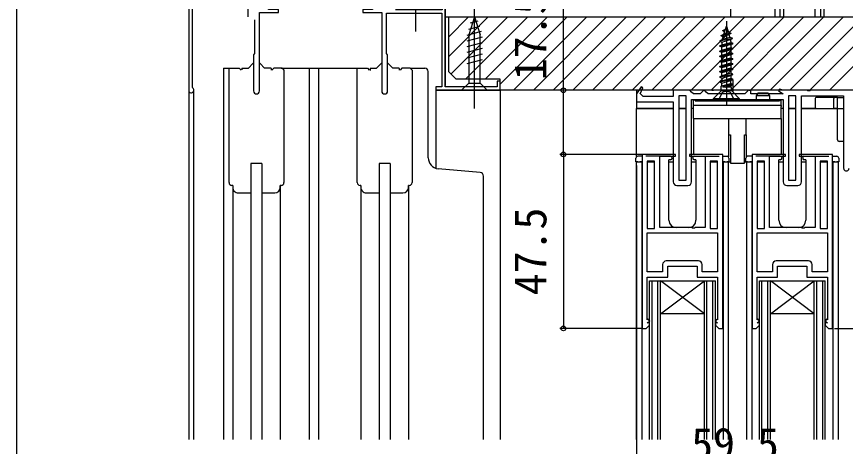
# Model space of a CAD drawing. Units: millimetres, scale not verified. Extents: x -525 to 525, y -782 to 777.
# Drawn here: x -525 to -298.7, y -240.7 to -123.4 of the extents above; entities that cross this region are included whole.
import ezdxf
from ezdxf.enums import TextEntityAlignment as Align

# ---------------------------------------------------------------- set-up
doc = ezdxf.new("R2010")
doc.units = ezdxf.units.MM
doc.header["$LTSCALE"] = 4
for name, color, linetype in [('0-2_YKK_11', 7, 'Continuous'), ('0-3_YKK_11E', 7, 'Continuous'), ('0-4_YKK_12', 2, 'Continuous'), ('0-5_YKK_13', 4, 'Continuous'), ('0-7_YKK_D', 6, 'Continuous'), ('0-8_YKK_ZWAK', 7, 'Continuous'), ('0-9_YSS_K', 3, 'Continuous'), ('0-A_YSS_KE', 3, 'Continuous')]:
    doc.layers.add(name, color=color, linetype=linetype)
doc.styles.add('ＭＳ ゴシック', font='')
doc.styles.get('ＭＳ ゴシック').set_extended_font_data('MS Gothic')

msp = doc.modelspace()

# ---------------------------------------------------------------- linework, layer by layer
at = {"layer": '0-2_YKK_11'}
for p, q in [((-461.9, -118.504), (-461.9, -123.504)), ((-478, -120.02), (-478, -143.504)), ((-460, -124.321), (-460, -133.504)), ((-354.824, -143.169), (-354.169, -142.513)), ((-340.7, -168.5), (-340.7, -146)), ((-344.7, -169.5), (-341.7, -169.5)), ((-314.7, -169.5), (-311.7, -169.5)), ((-338.8, -190.1), (-347.6, -190.1)), ((-308.8, -190.1), (-317.6, -190.1))]:
    msp.add_line(p, q, dxfattribs=at)
for points in [[(-424, -133.504), (-424, -122.504), (-408.9, -122.504), (-408.9, -142.604), (-410.5, -142.604), (-410.5, -143.504), (-393, -143.504), (-393, -141.004), (-393.8, -141.004), (-393.8, -142.604), (-408, -142.604), (-408, -114.504), (-410, -114.504), (-410, -115.204), (-408.8, -115.204), (-408.8, -121.604), (-421.576, -121.604)], [(-476.88, -142.944), (-477, -142.704), (-477, -120.02), (-465.208, -118.989)], [(-458.7, -143.704), (-458.7, -122.304), (-453.5, -122.304), (-453.5, -121.504), (-456.2, -121.504), (-456.2, -118.504), (-427.8, -118.504), (-427.8, -121.504), (-430.5, -121.504), (-430.5, -122.304), (-425.3, -122.304), (-425.3, -143.704)], [(-460, -133.504), (-460.3, -133.804), (-460.3, -143.704)], [(-423.7, -143.704), (-423.7, -133.804), (-424, -133.504)], [(-298.7, -143.5), (-308.241, -143.5), (-308.425, -143.62), (-308.975, -143.62), (-309.158, -143.5), (-315.7, -143.5), (-316.717, -143.199), (-316.927, -143.631), (-315.7, -144.5), (-324.5, -144.5), (-324.5, -143.5), (-325.2, -143.5), (-325.7, -144), (-326.2, -144.5), (-336.2, -144.5), (-336.7, -144), (-337.2, -143.5), (-337.4, -143.5), (-337.9, -144), (-338.4, -144.5), (-340.2, -144.5), (-340.7, -144), (-341.2, -143.5), (-345.7, -143.5), (-345.7, -145.2), (-353.9, -145.2), (-354.197, -144.937), (-354.693, -144.5), (-354.7, -144.5), (-354.009, -142.823), (-354.445, -142.593), (-355.7, -144.5), (-355.7, -146.7), (-345.7, -146.7), (-345.7, -168.5)], [(-340.7, -146), (-315.7, -146), (-315.7, -168.5)], [(-310.7, -168.5), (-310.7, -145), (-299.2, -145), (-299.2, -164.75)], [(-352.8, -182.4), (-333.6, -182.4), (-333.6, -193.1), (-337.8, -193.1), (-337.8, -191.1)], [(-348.6, -191.1), (-348.6, -193.1), (-352.8, -193.1), (-352.8, -182.4)], [(-322.8, -182.4), (-303.6, -182.4), (-303.6, -193.1), (-307.8, -193.1), (-307.8, -191.1)], [(-318.6, -191.1), (-318.6, -193.1), (-322.8, -193.1), (-322.8, -182.4)]]:
    msp.add_lwpolyline(points, dxfattribs=at)
for points in [[(-342.2, -168), (-342.2, -145), (-344.2, -145), (-344.2, -168)], [(-312.2, -168), (-312.2, -145), (-314.2, -145), (-314.2, -168)], [(-354.2, -161), (-354.2, -208.5), (-353.1, -208.5), (-352.2, -207.6), (-352.2, -207), (-352.8, -207), (-352.147, -206.535), (-352.553, -205.965), (-352.8, -206.141), (-352.8, -194.5), (-347.2, -194.5), (-347.2, -191.5), (-339.2, -191.5), (-339.2, -194.5), (-333.6, -194.5), (-333.6, -206.141), (-333.847, -205.965), (-334.253, -206.535), (-333.6, -207), (-334.2, -207), (-334.2, -207.6), (-333.3, -208.5), (-332.2, -208.5), (-332.2, -161), (-333.2, -161), (-341.3, -161), (-341.3, -161.5), (-337, -161.5), (-337, -181), (-339.742, -181), (-339.925, -181.12), (-340.475, -181.12), (-340.659, -181), (-349.4, -181), (-349.4, -161.5), (-345.1, -161.5), (-345.1, -161), (-353.2, -161)], [(-350.8, -181.2), (-350.8, -162.9), (-352.8, -162.9), (-352.8, -181.2)], [(-333.6, -181.2), (-333.6, -162.9), (-335.6, -162.9), (-335.6, -181.2)], [(-324.2, -161), (-324.2, -208.5), (-323.1, -208.5), (-322.2, -207.6), (-322.2, -207), (-322.8, -207), (-322.147, -206.535), (-322.553, -205.965), (-322.8, -206.141), (-322.8, -194.5), (-317.2, -194.5), (-317.2, -191.5), (-309.2, -191.5), (-309.2, -194.5), (-303.6, -194.5), (-303.6, -206.141), (-303.847, -205.965), (-304.253, -206.535), (-303.6, -207), (-304.2, -207), (-304.2, -207.6), (-303.3, -208.5), (-302.2, -208.5), (-302.2, -161), (-303.2, -161), (-311.3, -161), (-311.3, -161.5), (-307, -161.5), (-307, -181), (-309.742, -181), (-309.925, -181.12), (-310.475, -181.12), (-310.659, -181), (-319.4, -181), (-319.4, -161.5), (-315.1, -161.5), (-315.1, -161), (-323.2, -161)], [(-320.8, -181.2), (-320.8, -162.9), (-322.8, -162.9), (-322.8, -181.2)], [(-303.6, -181.2), (-303.6, -162.9), (-305.6, -162.9), (-305.6, -181.2)]]:
    msp.add_lwpolyline(points, close=True, dxfattribs=at)
for centre, radius, start, end in [((-477.3, -143.504), 0.7, 179.99876, 53.12734), ((-459.5, -143.704), 0.8, 179.99893, 359.99889), ((-424.5, -143.704), 0.8, 180.00002, 0), ((-298.45, -164.75), 0.75, 179.99999, 0.00001), ((-344.7, -168.5), 1, 180.00001, 269.99999), ((-341.7, -168.5), 1, 270.00001, 359.99999), ((-314.7, -168.5), 1, 180.00001, 269.99999), ((-311.7, -168.5), 1, 270.00001, 359.99999), ((-347.6, -191.1), 1, 90.00001, 179.99999), ((-338.8, -191.1), 1, 0.00001, 89.99999), ((-317.6, -191.1), 1, 90.00001, 179.99999), ((-308.8, -191.1), 1, 0.00001, 89.99999)]:
    msp.add_arc(centre, radius, start, end, dxfattribs=at)
at = {"layer": '0-3_YKK_11E'}
for p, q in [((-464.2, -137.504), (-463.7, -138.004)), ((-454.8, -137.504), (-455.3, -138.004)), ((-452.5, -137.504), (-454.8, -137.504)), ((-429.2, -137.504), (-428.7, -138.004)), ((-419.8, -137.504), (-420.3, -138.004)), ((-417.5, -137.504), (-419.8, -137.504)), ((-466, -169.504), (-466.2, -169.504)), ((-452.8, -169.504), (-453, -169.504)), ((-431, -169.504), (-431.2, -169.504)), ((-417.8, -169.504), (-418, -169.504))]:
    msp.add_line(p, q, dxfattribs=at)
for points in [[(-467, -168.704), (-467, -137.504), (-464.2, -137.504)], [(-452.5, -137.504), (-452, -138.004), (-452, -168.704)], [(-432, -168.704), (-432, -137.504), (-429.2, -137.504)], [(-417.5, -137.504), (-417, -138.004), (-417, -168.704)]]:
    msp.add_lwpolyline(points, dxfattribs=at)
for centre, start, end in [((-466.2, -168.704), 180.00002, 270), ((-452.8, -168.704), 270, 0), ((-431.2, -168.704), 180.00002, 270), ((-417.8, -168.704), 270, 0)]:
    msp.add_arc(centre, 0.8, start, end, dxfattribs=at)
at = {"layer": '0-4_YKK_12'}
for p, q in [((-408, -114.504), (-408, -142.204)), ((-478, -117.104), (-478, -238.805)), ((-468.5, -137.504), (-466.5, -137.504)), ((-468.5, -137.505), (-468.5, -238.805)), ((-452.724, -137.504), (-431.5, -137.504)), ((-445, -238.805), (-445, -137.504)), ((-442.5, -238.805), (-442.5, -137.504)), ((-417.5, -137.504), (-414.5, -137.504)), ((-416.5, -137.503), (-413.5, -137.503)), ((-476.6, -238.805), (-476.6, -143.557)), ((-393, -143.504), (-410.5, -143.504)), ((-410.5, -143.504), (-410.5, -164.867)), ((-393, -143.504), (-393, -238.805)), ((-355.7, -161.599), (-355.7, -148.5)), ((-355.7, -148.5), (-345.7, -148.5)), ((-344.2, -148.5), (-342.2, -148.5)), ((-314.2, -148.5), (-312.2, -148.5)), ((-310.7, -148.5), (-299.2, -148.5)), ((-332.1, -161.489), (-332.1, -161.5)), ((-324.286, -161.492), (-324.286, -161.5)), ((-461, -163.504), (-461, -238.805)), ((-458, -163.504), (-461, -163.504)), ((-458, -163.504), (-458, -238.805)), ((-423, -163.504), (-423, -238.805)), ((-355.9, -163), (-354.2, -163)), ((-355.7, -238.805), (-355.7, -163)), ((-354.3, -163), (-354.3, -238.805)), ((-352.6, -163), (-351, -163)), ((-346.9, -163), (-345.7, -163)), ((-340.7, -163), (-339.5, -163)), ((-335.4, -163), (-333.8, -163)), ((-332.2, -163), (-330.1, -163)), ((-332.1, -163), (-332.1, -238.805)), ((-330.7, -163), (-330.7, -238.805)), ((-326.3, -163), (-324.2, -163)), ((-325.686, -163), (-325.686, -238.805)), ((-324.286, -163), (-324.286, -238.805)), ((-322.6, -163), (-321, -163)), ((-316.9, -163), (-315.7, -163)), ((-310.7, -163), (-309.5, -163)), ((-305.4, -163), (-303.8, -163)), ((-302.2, -163), (-300.686, -163)), ((-302.1, -162.999), (-302.1, -238.805)), ((-300.686, -163), (-300.686, -238.805)), ((-466, -169.504), (-466, -238.805)), ((-453, -169.504), (-453, -238.805)), ((-431, -169.504), (-431, -238.805)), ((-418, -169.504), (-418, -238.805)), ((-397.5, -238.805), (-397.5, -167.505)), ((-352.2, -195.5), (-334.2, -195.5)), ((-352.2, -238.805), (-352.2, -195.5)), ((-351.5, -238.805), (-351.5, -195.5)), ((-349.9, -238.805), (-349.9, -195.5)), ((-337.2, -204.5), (-349.2, -195.5)), ((-349.2, -238.805), (-349.2, -195.5)), ((-337.2, -238.805), (-337.2, -195.5)), ((-336.5, -238.805), (-336.5, -195.5)), ((-334.9, -238.805), (-334.9, -195.5)), ((-334.2, -238.805), (-334.2, -195.5)), ((-322.2, -195.5), (-304.2, -195.5)), ((-322.2, -238.805), (-322.2, -195.5)), ((-321.5, -238.805), (-321.5, -195.5)), ((-319.9, -238.805), (-319.9, -195.5)), ((-307.2, -204.5), (-319.2, -195.5)), ((-319.2, -238.805), (-319.2, -195.5)), ((-307.2, -238.805), (-307.2, -195.5)), ((-306.5, -238.805), (-306.5, -195.5)), ((-304.9, -238.805), (-304.9, -195.5)), ((-304.2, -238.805), (-304.2, -195.5))]:
    msp.add_line(p, q, dxfattribs=at)
for points in [[(-423, -163.504), (-426, -163.504), (-426, -238.805)], [(-337.2, -204.5), (-349.2, -204.5), (-337.2, -195.5)], [(-307.2, -204.5), (-319.2, -204.5), (-307.2, -195.5)]]:
    msp.add_lwpolyline(points, dxfattribs=at)
at = {"layer": '0-5_YKK_13'}
for p, q in [((-416, -127.504), (-416, -77.504)), ((-400, -148.504), (-400, -118.504)), ((-400, -123.504), (-401.55, -128.42)), ((-400, -123.504), (-398.45, -128.42)), ((-398.61, -126.083), (-401.646, -126.896)), ((-399.062, -124.651), (-401.112, -125.2)), ((-331.2, -124.653), (-331.2, -147.788)), ((-398.159, -127.515), (-402.1, -128.571)), ((-401.55, -128.42), (-401.55, -141.554)), ((-398.45, -141.554), (-398.45, -128.42)), ((-332.616, -128.6), (-329.997, -127.9)), ((-332.616, -128.7), (-329.997, -128)), ((-332.106, -128.965), (-330.507, -128.265)), ((-331.877, -128.215), (-330.736, -127.515)), ((-397.9, -128.998), (-402.1, -130.124)), ((-397.9, -130.551), (-402.1, -131.677)), ((-332.95, -130), (-329.569, -129.3)), ((-329.569, -129.4), (-332.95, -130.1)), ((-332.44, -130.365), (-330.079, -129.665)), ((-329.96, -130.175), (-329.96, -130.434)), ((-329.96, -131.065), (-329.96, -131.834)), ((-329.45, -130.8), (-329.45, -130.7)), ((-397.9, -132.104), (-402.1, -133.23)), ((-329.96, -132.465), (-329.96, -133.234)), ((-329.45, -132.2), (-329.45, -132.1)), ((-329.45, -133.6), (-329.45, -133.5)), ((-397.9, -133.657), (-402.1, -134.782)), ((-397.9, -135.21), (-402.1, -136.335)), ((-329.96, -133.865), (-329.96, -134.634)), ((-329.96, -135.265), (-329.96, -136.034)), ((-329.45, -135), (-329.45, -134.9)), ((-463.5, -137.534), (-463.5, -137.951)), ((-463.47, -137.504), (-461.7, -137.504)), ((-460.464, -136.227), (-461.7, -137.504)), ((-458.536, -136.227), (-457.3, -137.504)), ((-455.53, -137.504), (-457.3, -137.504)), ((-455.5, -137.534), (-455.5, -138.01)), ((-428.5, -137.534), (-428.5, -138.073)), ((-428.47, -137.504), (-426.7, -137.504)), ((-425.464, -136.227), (-426.7, -137.504)), ((-423.536, -136.227), (-422.3, -137.504)), ((-420.53, -137.504), (-422.3, -137.504)), ((-420.5, -137.534), (-420.5, -138.054)), ((-329.96, -136.665), (-329.96, -137.434)), ((-329.45, -136.4), (-329.45, -136.3)), ((-329.45, -137.8), (-329.45, -137.7)), ((-412.6, -161.934), (-412.6, -138.404)), ((-329.96, -138.065), (-329.96, -138.834)), ((-329.96, -139.465), (-329.96, -140.234)), ((-329.45, -139.2), (-329.45, -139.1)), ((-403.5, -143.504), (-401.55, -141.554)), ((-401.55, -141.554), (-398.45, -141.554)), ((-396.5, -143.504), (-398.45, -141.554)), ((-332.6, -142.418), (-329.486, -141.881)), ((-332.44, -141.565), (-329.96, -140.865)), ((-332.44, -142.334), (-329.96, -141.634)), ((-331.322, -142.65), (-329.96, -142.265)), ((-329.45, -140.6), (-329.45, -140.5)), ((-329.45, -140.706), (-329.45, -143.835)), ((-403.5, -143.504), (-396.5, -143.504)), ((-355.7, -143.5), (-355.7, -148.5)), ((-335.2, -143.5), (-355.7, -143.5)), ((-335.2, -143.5), (-334.7, -143.5)), ((-325, -143.5), (-334.7, -143.5)), ((-332.834, -143.884), (-334.7, -145.75)), ((-329.8, -143.65), (-332.6, -143.65)), ((-327.7, -145.75), (-329.565, -143.884)), ((-325, -143.5), (-324.5, -143.5)), ((-309.2, -143.5), (-324.5, -143.5)), ((-322.55, -144.2), (-323.05, -145.066)), ((-322.55, -144.2), (-319.85, -144.2)), ((-319.35, -145.066), (-319.85, -144.2)), ((-297.246, -143.5), (-308.2, -143.5)), ((-339.7, -146.2), (-340.2, -146.2)), ((-339.2, -146), (-339.2, -146.4)), ((-339.2, -146), (-317.2, -146)), ((-339.2, -146.4), (-317.2, -146.4)), ((-323.05, -145.066), (-323.05, -146)), ((-319.35, -145.066), (-323.05, -145.066)), ((-319.35, -146), (-319.35, -145.066)), ((-317.2, -146), (-317.2, -146.4)), ((-316.7, -146.2), (-316.7, -146.4)), ((-316.2, -146.2), (-316.7, -146.2)), ((-316.2, -147.7), (-316.2, -146.2)), ((-300.9, -145.5), (-306.78, -145.5)), ((-301.9, -148.5), (-301.9, -145.8)), ((-300.4, -145.5), (-299.2, -145.5)), ((-345.7, -148.5), (-355.7, -148.5)), ((-342.2, -148.5), (-344.2, -148.5)), ((-340.2, -148.5), (-340.7, -148.5)), ((-340.2, -147.946), (-340.2, -147.7)), ((-340.2, -151.2), (-340.2, -147.946)), ((-316.2, -147.7), (-316.2, -147.946)), ((-316.2, -151.2), (-316.2, -147.946)), ((-315.7, -148.5), (-316.2, -148.5)), ((-312.2, -148.5), (-314.2, -148.5)), ((-307.3, -148.5), (-310.7, -148.5)), ((-306.7, -148.5), (-307, -148.5)), ((-306.7, -148.5), (-301.9, -148.5)), ((-300.9, -148.5), (-301.9, -148.5)), ((-340.2, -151.2), (-330.5, -151.2)), ((-340.2, -151.2), (-340.2, -161)), ((-330.5, -151.2), (-325.9, -151.2)), ((-330.5, -155.7), (-330.5, -151.2)), ((-325.9, -151.2), (-316.2, -151.2)), ((-325.9, -151.2), (-325.9, -155.7)), ((-316.2, -151.2), (-316.2, -161)), ((-330.5, -155.7), (-330.1, -155.7)), ((-330.1, -155.7), (-330.1, -163.4)), ((-326.3, -155.7), (-325.9, -155.7)), ((-326.3, -163.4), (-326.3, -155.7)), ((-299.2, -157.5), (-300.4, -157.5)), ((-355.9, -163), (-355.9, -162)), ((-354.2, -161.5), (-355.4, -161.5)), ((-346.475, -161.5), (-353.2, -161.5)), ((-346.475, -162.5), (-346.9, -162.5)), ((-346.9, -179), (-346.9, -162.5)), ((-339.925, -161.5), (-333.2, -161.5)), ((-339.5, -162.5), (-339.925, -162.5)), ((-339.5, -162.5), (-339.5, -179)), ((-332.2, -161.5), (-331, -161.5)), ((-325.9, -163), (-325.9, -162)), ((-324.2, -161.5), (-325.4, -161.5)), ((-316.475, -161.5), (-323.2, -161.5)), ((-316.475, -162.5), (-316.9, -162.5)), ((-316.9, -179), (-316.9, -162.5)), ((-309.925, -161.5), (-303.2, -161.5)), ((-309.5, -162.5), (-309.925, -162.5)), ((-309.5, -162.5), (-309.5, -179)), ((-302.2, -161.5), (-301, -161.5)), ((-398.413, -165.924), (-409.861, -164.923)), ((-355.4, -163), (-355.9, -163)), ((-355.4, -163), (-354.8, -163)), ((-354.2, -163), (-354.8, -163)), ((-331.6, -163), (-332.2, -163)), ((-331.6, -163), (-331, -163)), ((-330.1, -163.4), (-326.3, -163.4)), ((-325.4, -163), (-325.9, -163)), ((-325.4, -163), (-324.8, -163)), ((-324.2, -163), (-324.8, -163)), ((-301.6, -163), (-302.2, -163)), ((-301.6, -163), (-301, -163)), ((-397.5, -167.504), (-397.5, -166.92)), ((-466, -169.504), (-466, -170.004)), ((-453, -170.004), (-453, -169.504)), ((-431, -169.504), (-431, -170.004)), ((-418, -170.004), (-418, -169.504)), ((-464.5, -171.504), (-461, -171.504)), ((-458, -171.504), (-454.5, -171.504)), ((-429.5, -171.504), (-426, -171.504)), ((-423, -171.504), (-419.5, -171.504)), ((-341.5, -181), (-344.9, -181)), ((-311.5, -181), (-314.9, -181))]:
    msp.add_line(p, q, dxfattribs=at)
for points in [[(-332.332, -129.704), (-332.106, -128.965), (-332.616, -128.7), (-332.616, -128.6), (-331.877, -128.215), (-331.2, -126), (-330.736, -127.515), (-329.997, -127.9), (-329.997, -128), (-330.507, -128.265), (-330.247, -129.115), (-332.44, -129.734), (-332.95, -130), (-332.95, -130.1), (-332.44, -130.365), (-332.44, -131.134)], [(-331.678, -127.565), (-332.188, -127.3), (-332.188, -127.2), (-331.449, -126.815)], [(-332.44, -132.534), (-332.44, -131.765), (-332.95, -131.5), (-332.95, -131.4), (-332.44, -131.134), (-329.96, -130.434), (-329.45, -130.7), (-332.95, -131.4)], [(-332.95, -131.5), (-329.45, -130.8), (-329.96, -131.065), (-332.44, -131.765)], [(-329.995, -129.941), (-330.079, -129.665), (-329.569, -129.4), (-329.569, -129.3), (-330.247, -129.115)], [(-332.44, -133.934), (-332.44, -133.165), (-332.95, -132.9), (-332.95, -132.8), (-332.44, -132.534), (-329.96, -131.834), (-329.45, -132.1), (-332.95, -132.8)], [(-332.95, -132.9), (-329.45, -132.2), (-329.96, -132.465), (-332.44, -133.165)], [(-332.44, -135.334), (-332.44, -134.565), (-332.95, -134.3), (-332.95, -134.2), (-332.44, -133.934), (-329.96, -133.234), (-329.45, -133.5), (-332.95, -134.2)], [(-332.95, -134.3), (-329.45, -133.6), (-329.96, -133.865), (-332.44, -134.565)], [(-332.44, -136.734), (-332.44, -135.965), (-332.95, -135.7), (-332.95, -135.6), (-332.44, -135.334), (-329.96, -134.634), (-329.45, -134.9), (-332.95, -135.6)], [(-332.95, -135.7), (-329.45, -135), (-329.96, -135.265), (-332.44, -135.965)], [(-332.44, -138.134), (-332.44, -137.365), (-332.95, -137.1), (-332.95, -137), (-332.44, -136.734), (-329.96, -136.034), (-329.45, -136.3), (-332.95, -137)], [(-332.95, -137.1), (-329.45, -136.4), (-329.96, -136.665), (-332.44, -137.365)], [(-332.44, -139.534), (-332.44, -138.765), (-332.95, -138.5), (-332.95, -138.4), (-332.44, -138.134), (-329.96, -137.434), (-329.45, -137.7), (-332.95, -138.4)], [(-332.95, -138.5), (-329.45, -137.8), (-329.96, -138.065), (-332.44, -138.765)], [(-332.44, -140.165), (-329.96, -139.465), (-329.45, -139.2), (-332.95, -139.9), (-332.95, -139.8), (-329.45, -139.1), (-329.96, -138.834), (-332.44, -139.534), (-332.95, -139.8)], [(-332.95, -139.9), (-332.44, -140.165), (-332.44, -140.934)], [(-332.6, -143.318), (-332.6, -142.418), (-332.44, -142.334), (-332.44, -141.565), (-332.95, -141.3), (-332.95, -141.2), (-332.44, -140.934), (-329.96, -140.234), (-329.45, -140.5), (-332.95, -141.2)], [(-329.554, -142.054), (-329.486, -141.881), (-329.96, -141.634), (-329.96, -140.865), (-329.45, -140.6), (-332.95, -141.3)], [(-329.8, -143.318), (-329.8, -142.742), (-329.96, -142.65), (-332.14, -142.65), (-329.554, -142.054), (-329.96, -142.265), (-329.96, -142.65)], [(-329.1, -146), (-330.055, -144.084), (-331.2, -143.799), (-332.345, -144.084), (-333.3, -146)], [(-316.2, -147.7), (-340.2, -147.7), (-340.2, -146.2)], [(-339.7, -146.2), (-339.7, -146.4), (-316.7, -146.4)], [(-307, -145.8), (-307, -148.5), (-307.3, -148.5)], [(-300.9, -157), (-300.9, -145.5), (-300.4, -145.5)], [(-330.5, -155.7), (-330.6, -155.7), (-330.6, -161.701)], [(-325.9, -155.7), (-325.8, -155.7), (-325.8, -161.7)], [(-330.5, -162), (-330.5, -163), (-331, -163)], [(-300.5, -162), (-300.5, -163), (-301, -163)]]:
    msp.add_lwpolyline(points, dxfattribs=at)
msp.add_lwpolyline([(-327.7, -145.75), (-327.7, -146), (-334.7, -146), (-334.7, -145.75)], close=True, dxfattribs=at)
for centre, radius, start, end in [((-330.76, -130.175), 0.8, 359.99998, 16.99998), ((-463.47, -137.534), 0.03, 90, 180), ((-460.4, -136.304), 0.1, 0, 129.73588), ((-458.6, -136.304), 0.1, 50.26412, 180), ((-455.53, -137.534), 0.03, 0, 90), ((-428.47, -137.534), 0.03, 90, 180), ((-425.4, -136.304), 0.1, 0, 129.73588), ((-423.6, -136.304), 0.1, 50.26412, 180), ((-420.53, -137.534), 0.03, 0, 90), ((-413.5, -138.404), 0.9, 0, 90), ((-333.4, -143.318), 0.8, 314.99999, 359.99998), ((-329, -143.318), 0.8, 180, 224.99999), ((-306.7, -145.8), 0.3, 90, 180), ((-301.6, -145.8), 0.3, 90, 180), ((-300.4, -157), 0.5, 180, 270), ((-409.6, -161.934), 3, 180, 265.00191), ((-355.4, -162), 0.5, 90, 180), ((-346.475, -162), 0.5, 0, 90), ((-346.475, -162), 0.5, 270, 0), ((-339.925, -162), 0.5, 90, 180), ((-339.925, -162), 0.5, 180, 270), ((-331, -162), 0.5, 0, 90), ((-325.4, -162), 0.5, 90, 180), ((-316.475, -162), 0.5, 0, 90), ((-316.475, -162), 0.5, 270, 0), ((-309.925, -162), 0.5, 90, 180), ((-309.925, -162), 0.5, 180, 270), ((-301, -162), 0.5, 0, 90), ((-398.5, -166.92), 1, 0, 85.00371), ((-464.5, -170.004), 1.5, 179.99942, 270), ((-454.5, -170.004), 1.5, 270, 0), ((-429.5, -170.004), 1.5, 179.99942, 270), ((-419.5, -170.004), 1.5, 270, 0), ((-344.9, -179), 2, 180, 270), ((-341.5, -179), 2, 270, 0), ((-314.9, -179), 2, 180, 270), ((-311.5, -179), 2, 270, 0)]:
    msp.add_arc(centre, radius, start, end, dxfattribs=at)
at = {"layer": '0-7_YKK_D'}
for p, q in [((-346.2, -143.5), (-376.7, -143.5)), ((-354.7, -161), (-376.7, -161)), ((-354.2, -161), (-376.7, -161)), ((-375.7, -161), (-375.7, -208.5)), ((-355.7, -164), (-355.7, -249.5)), ((-354.504, -208.5), (-376.7, -208.5)), ((-301.7, -208.5), (-263.7, -208.5))]:
    msp.add_line(p, q, dxfattribs=at)
msp.add_lwpolyline([(-375.7, -161), (-375.7, -143.5), (-375.7, -109.95)], dxfattribs=at)
for centre in [(-375.7, -143.5), (-375.7, -161), (-375.7, -161), (-375.7, -208.5)]:
    msp.add_circle(centre, 0.637, dxfattribs=at)
at = {"layer": '0-8_YKK_ZWAK'}
msp.add_line((-525, 747.5), (-525, -782.5), dxfattribs=at)
at = {"layer": '0-9_YSS_K'}
for p, q in [((-316.5, -123.5), (-316.5, -19.506)), ((-307, -123.5), (-307, -19.506)), ((-304.5, -123.5), (-304.5, -19.506)), ((-407, -128.888), (-401.612, -123.5)), ((-407, -134.276), (-396.224, -123.5)), ((-406.418, -139.082), (-390.836, -123.5)), ((-402.447, -140.5), (-385.447, -123.5)), ((-397.059, -140.5), (-380.059, -123.5)), ((-393, -141.829), (-374.671, -123.5)), ((-389.283, -143.5), (-369.283, -123.5)), ((-383.895, -143.5), (-363.895, -123.5)), ((-378.507, -143.5), (-358.507, -123.5)), ((-373.118, -143.5), (-353.118, -123.5)), ((-367.73, -143.5), (-347.73, -123.5)), ((-362.342, -143.5), (-342.342, -123.5)), ((-356.954, -143.5), (-336.954, -123.5)), ((-351.566, -143.5), (-331.566, -123.5)), ((-346.178, -143.5), (-326.178, -123.5)), ((-340.79, -143.5), (-320.79, -123.5)), ((-335.401, -143.5), (-315.401, -123.5)), ((-330.013, -143.5), (-310.013, -123.5)), ((-324.625, -143.5), (-304.625, -123.5)), ((-319.237, -143.5), (-299.237, -123.5)), ((-313.849, -143.5), (-293.849, -123.5)), ((-308.461, -143.5), (-293, -128.039)), ((-303.072, -143.5), (-293, -133.427))]:
    msp.add_line(p, q, dxfattribs=at)
msp.add_lwpolyline([(-330, -123.5), (-330, -109.5), (-408, -109.5), (-408, -123.5)], close=True, dxfattribs=at)
at = {"layer": '0-A_YSS_KE'}
for p, q in [((-318, -19.506), (-318, -123.5)), ((-315.5, -123.5), (-315.5, -19.506)), ((-305.5, -19.506), (-305.5, -123.5)), ((-318, -123.5), (-305.5, -123.5))]:
    msp.add_line(p, q, dxfattribs=at)
for points in [[(-407, -123.5), (-293, -123.5), (-293, -141.5)], [(-295, -143.5), (-393, -143.5), (-393, -140.5), (-405, -140.5), (-407, -138.5), (-407, -123.5)]]:
    msp.add_lwpolyline(points, dxfattribs=at)

# ---------------------------------------------------------------- texts
at = {"layer": '0-7_YKK_D', "style": 'ＭＳ ゴシック'}
for s, p in [('17.5', (-377.7, -140.791)), ('47.5', (-377.7, -199.477))]:
    msp.add_text(s, height=8.798, rotation=90, dxfattribs=at).set_placement(p, align=Align.BOTTOM_LEFT)
msp.add_text('59.5', height=8.798, dxfattribs=at).set_placement((-340.813, -247), align=Align.BOTTOM_LEFT)

doc.saveas('drawing.dxf')
